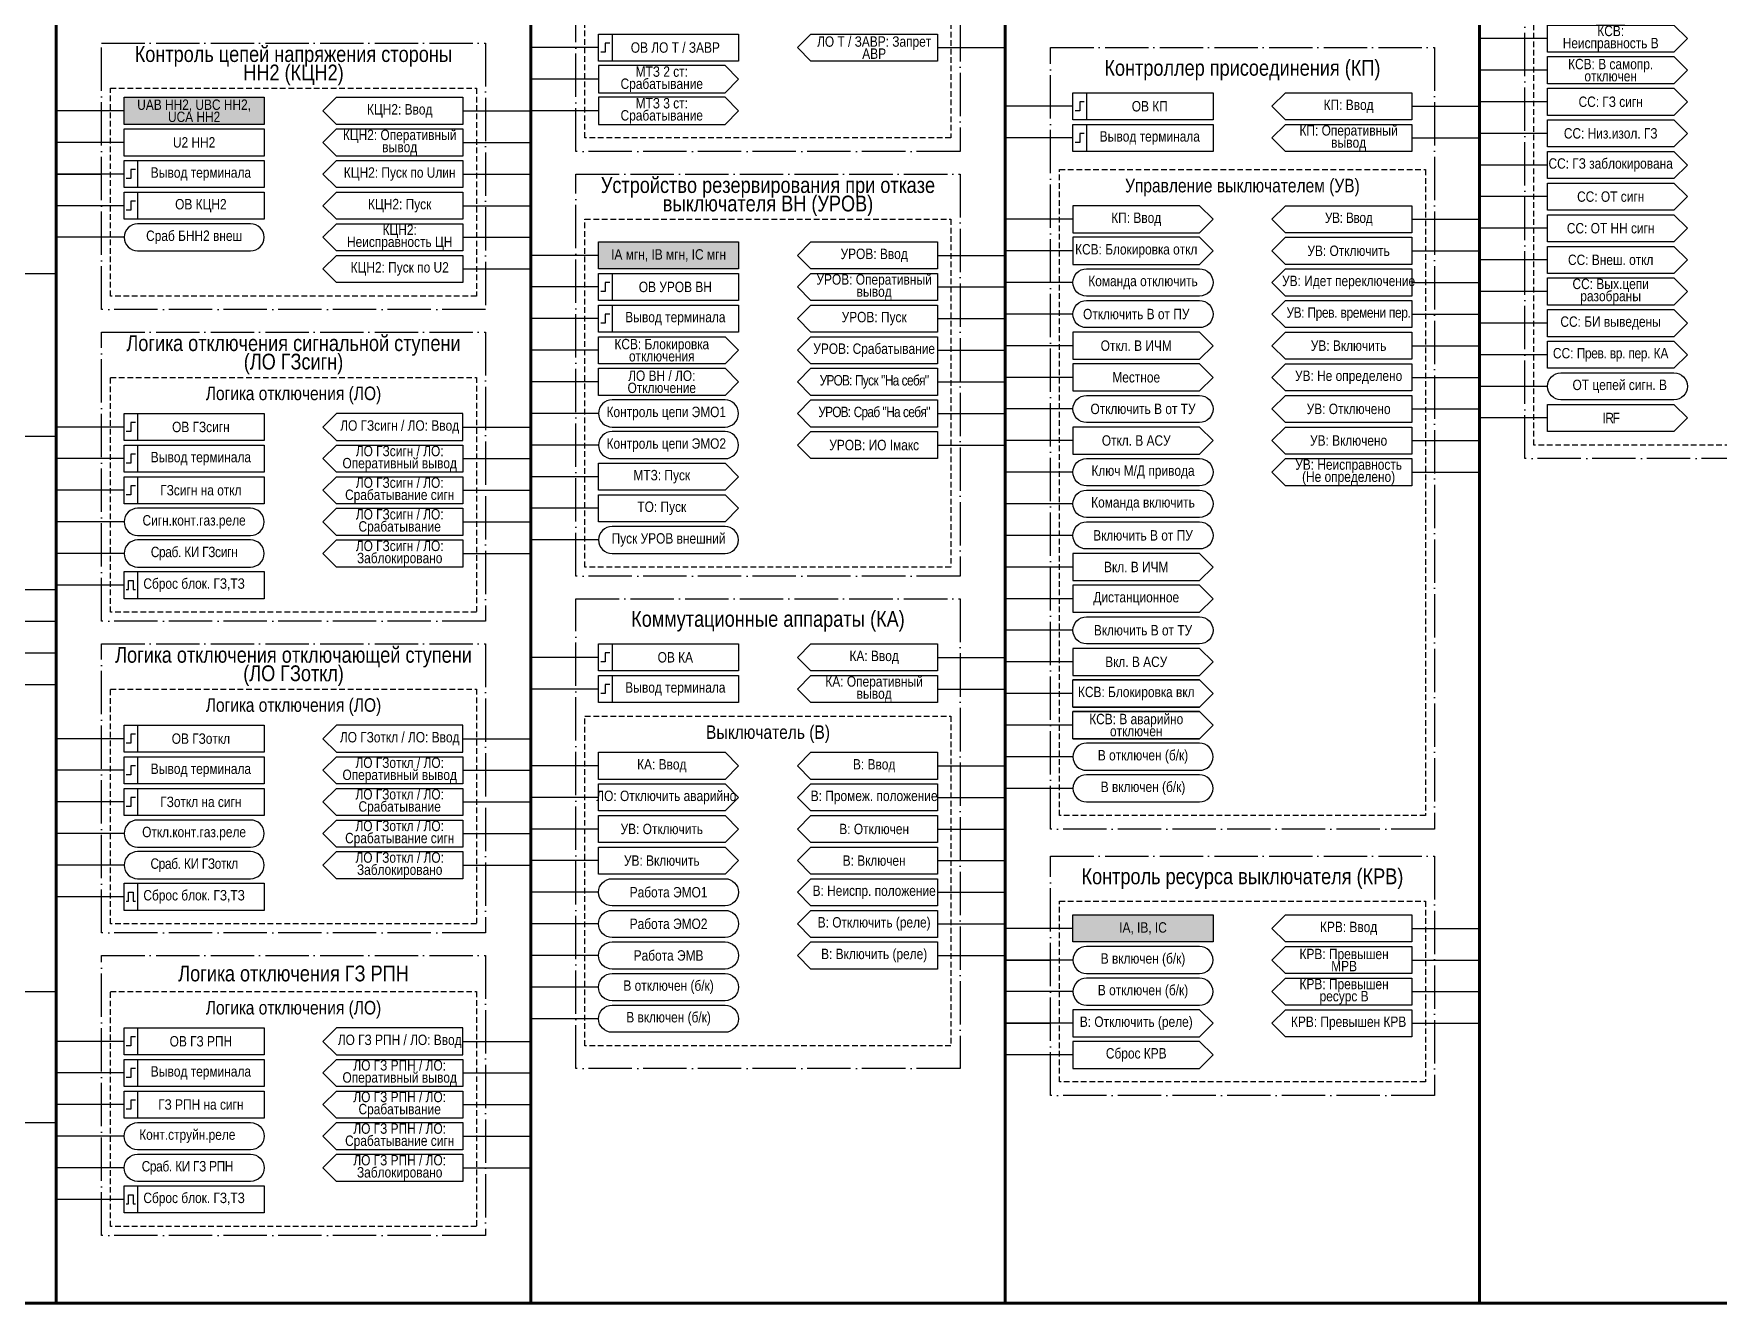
# Model space of a CAD drawing. Header units: millimetres. Extents: x 1657 to 8204, y -558 to 594.
# Drawn here: x 5394 to 5766.8, y -110 to 171.1 of the extents above; entities that cross this region are included whole.
import ezdxf

# ---------------------------------------------------------------- set-up
doc = ezdxf.new("R2010")
doc.units = ezdxf.units.MM
doc.linetypes.add('ACAD_ISO04W100', pattern=[30, 24, -3, 0, -3])
doc.linetypes.add('штриховая2', pattern=[0.375, 0.25, -0.125])
doc.layers.add('TEXT', color=7, linetype='Continuous', lineweight=25)
doc.layers.add('Основная', color=7, linetype='Continuous')
doc.styles.add('2.5_Gost_RD', font='ARIALN.TTF', dxfattribs={"height": 2.5})
doc.styles.add('3.5_Gost_RD', font='ARIALN.TTF', dxfattribs={"height": 3.5})

msp = doc.modelspace()

# ---------------------------------------------------------------- hatches: boundary and pattern name
at = {"ltscale": 100, "true_color": 0xf7941d}
h = msp.add_hatch(color=30, dxfattribs=at)
h.dxf.hatch_style = 1
h.paths.add_polyline_path([(5414, 157), (5445, 157), (5445, 151), (5414, 151)])
h = msp.add_hatch(color=30, dxfattribs=at)
h.dxf.hatch_style = 1
h.paths.add_polyline_path([(5519, 125), (5550, 125), (5550, 119), (5519, 119)])
h = msp.add_hatch(color=30, dxfattribs=at)
h.dxf.hatch_style = 1
h.paths.add_polyline_path([(5624, -24), (5655, -24), (5655, -30), (5624, -30)])

# ---------------------------------------------------------------- linework, layer by layer
at = {"lineweight": 100, "ltscale": 100}
for p, q in [((5399, 534), (5399, -110)), ((5504, 534), (5504, -110)), ((5609, 534), (5609, -110)), ((5714, 534), (5714, -110)), ((5294, -110), (5819, -110))]:
    msp.add_line(p, q, dxfattribs=at)
at = {"ltscale": 100}
for p, q in [((5519, 168), (5504, 168)), ((5566, 171), (5563, 168)), ((5563, 168), (5566, 165)), ((5594, 168), (5609, 168)), ((5729, 170), (5714, 170)), ((5519, 161), (5504, 161)), ((5729, 163), (5714, 163)), ((5414, 154), (5399, 154)), ((5489, 154), (5504, 154)), ((5519, 154), (5504, 154)), ((5624, 155), (5609, 155)), ((5699, 155), (5714, 155)), ((5729, 156), (5714, 156)), ((5414, 147), (5399, 147)), ((5489, 147), (5504, 147)), ((5624, 148), (5609, 148)), ((5699, 148), (5714, 148)), ((5729, 149), (5714, 149)), ((5729, 142), (5714, 142)), ((5414, 140), (5399, 140)), ((5399, 140), (5409, 140)), ((5489, 140), (5504, 140)), ((5729, 135), (5714, 135)), ((5414, 133), (5399, 133)), ((5489, 133), (5504, 133)), ((5624, 130), (5609, 130)), ((5699, 130), (5714, 130)), ((5729, 128), (5714, 128)), ((5414, 126), (5399, 126)), ((5489, 126), (5504, 126)), ((5519, 122), (5504, 122)), ((5594, 122), (5609, 122)), ((5624, 123), (5609, 123)), ((5699, 123), (5714, 123)), ((5729, 121), (5714, 121)), ((5384, 118), (5399, 118)), ((5489, 119), (5504, 119)), ((5624, 116), (5609, 116)), ((5699, 116), (5714, 116)), ((5519, 115), (5504, 115)), ((5594, 115), (5609, 115)), ((5729, 114), (5714, 114)), ((5624, 109), (5609, 109)), ((5699, 109), (5714, 109)), ((5519, 108), (5504, 108)), ((5594, 108), (5609, 108)), ((5729, 107), (5714, 107)), ((5519, 101), (5504, 101)), ((5594, 101), (5609, 101)), ((5624, 102), (5609, 102)), ((5699, 102), (5714, 102)), ((5729, 100), (5714, 100)), ((5519, 94), (5504, 94)), ((5594, 94), (5609, 94)), ((5624, 95), (5609, 95)), ((5699, 95), (5714, 95)), ((5729, 93), (5714, 93)), ((5519, 87), (5504, 87)), ((5594, 87), (5609, 87)), ((5624, 88), (5609, 88)), ((5699, 88), (5714, 88)), ((5729, 86), (5714, 86)), ((5414, 84), (5399, 84)), ((5489, 84), (5504, 84)), ((5384, 82), (5399, 82)), ((5519, 80), (5504, 80)), ((5594, 80), (5609, 80)), ((5624, 81), (5609, 81)), ((5699, 81), (5714, 81)), ((5414, 77), (5399, 77)), ((5489, 77), (5504, 77)), ((5519, 73), (5504, 73)), ((5624, 74), (5609, 74)), ((5699, 74), (5714, 74)), ((5414, 70), (5399, 70)), ((5489, 70), (5504, 70)), ((5519, 66), (5504, 66)), ((5624, 67), (5609, 67)), ((5414, 63), (5399, 63)), ((5489, 63), (5504, 63)), ((5624, 60), (5609, 60)), ((5414, 56), (5399, 56)), ((5489, 56), (5504, 56)), ((5519, 59), (5504, 59)), ((5624, 53), (5609, 53)), ((5414, 49), (5399, 49)), ((5384, 48), (5399, 48)), ((5624, 46), (5609, 46)), ((5384, 41), (5399, 41)), ((5624, 39), (5609, 39)), ((5384, 34), (5399, 34)), ((5519, 33), (5504, 33)), ((5594, 33), (5609, 33)), ((5624, 32), (5609, 32)), ((5384, 27), (5399, 27)), ((5519, 26), (5504, 26)), ((5594, 26), (5609, 26)), ((5624, 25), (5609, 25)), ((5414, 15), (5399, 15)), ((5489, 15), (5504, 15)), ((5624, 18), (5609, 18)), ((5414, 8), (5399, 8)), ((5489, 8), (5504, 8)), ((5519, 9), (5504, 9)), ((5594, 9), (5609, 9)), ((5624, 11), (5609, 11)), ((5624, 4), (5609, 4)), ((5414, 1), (5399, 1)), ((5489, 1), (5504, 1)), ((5519, 2), (5504, 2)), ((5594, 2), (5609, 2)), ((5414, -6), (5399, -6)), ((5489, -6), (5504, -6)), ((5519, -5), (5504, -5)), ((5594, -5), (5609, -5)), ((5414, -13), (5399, -13)), ((5489, -13), (5504, -13)), ((5519, -12), (5504, -12)), ((5594, -12), (5609, -12)), ((5414, -20), (5399, -20)), ((5519, -19), (5504, -19)), ((5594, -19), (5609, -19)), ((5519, -26), (5504, -26)), ((5594, -26), (5609, -26)), ((5624, -27), (5609, -27)), ((5699, -27), (5714, -27)), ((5519, -33), (5504, -33)), ((5594, -33), (5609, -33)), ((5624, -34), (5609, -34)), ((5609, -34), (5619, -34)), ((5699, -34), (5714, -34)), ((5384, -41), (5399, -41)), ((5519, -40), (5504, -40)), ((5624, -41), (5609, -41)), ((5671, -38), (5668, -41)), ((5668, -41), (5671, -44)), ((5671, -38), (5699, -38)), ((5699, -41), (5714, -41)), ((5519, -47), (5504, -47)), ((5624, -48), (5609, -48)), ((5609, -48), (5619, -48)), ((5671, -45), (5668, -48)), ((5668, -48), (5671, -51)), ((5671, -45), (5699, -45)), ((5699, -48), (5714, -48)), ((5414, -52), (5399, -52)), ((5489, -52), (5504, -52)), ((5624, -55), (5609, -55)), ((5414, -59), (5399, -59)), ((5489, -59), (5504, -59)), ((5414, -66), (5399, -66)), ((5489, -66), (5504, -66)), ((5384, -70), (5399, -70)), ((5414, -73), (5399, -73)), ((5489, -73), (5504, -73)), ((5414, -80), (5399, -80)), ((5489, -80), (5504, -80)), ((5414, -87), (5399, -87))]:
    msp.add_line(p, q, dxfattribs=at)
at = {"color": 251, "linetype": 'ACAD_ISO04W100', "lineweight": 30, "ltscale": 0.4, "true_color": 0x58595b}
for points in [[(5514, 356), (5599, 356), (5599, 145), (5514, 145)], [(5724, 305), (5809, 305), (5809, 77), (5724, 77)], [(5409, 169), (5494, 169), (5494, 110), (5409, 110)], [(5619, 168), (5704, 168), (5704, -5), (5619, -5)], [(5514, 140), (5599, 140), (5599, 51), (5514, 51)], [(5409, 105), (5494, 105), (5494, 41), (5409, 41)], [(5514, 46), (5599, 46), (5599, -58), (5514, -58)], [(5409, 36), (5494, 36), (5494, -28), (5409, -28)], [(5619, -11), (5704, -11), (5704, -64), (5619, -64)], [(5409, -33), (5494, -33), (5494, -95), (5409, -95)]]:
    msp.add_lwpolyline(points, close=True, dxfattribs=at)
at = {"linetype": 'штриховая2', "ltscale": 5}
for points in [[(5726, 295), (5807, 295), (5807, 80), (5726, 80)], [(5516, 194), (5597, 194), (5597, 148), (5516, 148)], [(5411, 159), (5492, 159), (5492, 113), (5411, 113)], [(5621, 141), (5702, 141), (5702, -2), (5621, -2)], [(5516, 130), (5597, 130), (5597, 53), (5516, 53)], [(5411, 95), (5492, 95), (5492, 43), (5411, 43)], [(5411, 26), (5492, 26), (5492, -26), (5411, -26)], [(5516, 20), (5597, 20), (5597, -53), (5516, -53)], [(5621, -21), (5702, -21), (5702, -61), (5621, -61)], [(5411, -41), (5492, -41), (5492, -93), (5411, -93)]]:
    msp.add_lwpolyline(points, close=True, dxfattribs=at)
at = {"ltscale": 100}
for points in [[(5729, 173), (5757, 173), (5760, 170), (5757, 167), (5729, 167), (5729, 173)], [(5563, 168), (5566, 171), (5594, 171), (5594, 165), (5566, 165), (5563, 168)], [(5729, 166), (5757, 166), (5760, 163), (5757, 160), (5729, 160), (5729, 166)], [(5550, 161), (5547, 164), (5519, 164), (5519, 158), (5547, 158), (5550, 161)], [(5458, 154), (5461, 157), (5489, 157), (5489, 151), (5461, 151), (5458, 154)], [(5550, 154), (5547, 157), (5519, 157), (5519, 151), (5547, 151), (5550, 154)], [(5668, 155), (5671, 158), (5699, 158), (5699, 152), (5671, 152), (5668, 155)], [(5729, 159), (5757, 159), (5760, 156), (5757, 153), (5729, 153), (5729, 159)], [(5458, 147), (5461, 150), (5489, 150), (5489, 144), (5461, 144), (5458, 147)], [(5668, 148), (5671, 151), (5699, 151), (5699, 145), (5671, 145), (5668, 148)], [(5729, 152), (5757, 152), (5760, 149), (5757, 146), (5729, 146), (5729, 152)], [(5729, 145), (5757, 145), (5760, 142), (5757, 139), (5729, 139), (5729, 145)], [(5729, 138), (5757, 138), (5760, 135), (5757, 132), (5729, 132), (5729, 138)], [(5458, 133), (5461, 136), (5489, 136), (5489, 130), (5461, 130), (5458, 133)], [(5668, 130), (5671, 133), (5699, 133), (5699, 127), (5671, 127), (5668, 130)], [(5729, 131), (5757, 131), (5760, 128), (5757, 125), (5729, 125), (5729, 131)], [(5458, 126), (5461, 129), (5489, 129), (5489, 123), (5461, 123), (5458, 126)], [(5699, 120), (5671, 120), (5668, 123), (5671, 126), (5699, 126), (5699, 120), (5671, 120), (5668, 123), (5671, 126), (5699, 126)], [(5729, 124), (5757, 124), (5760, 121), (5757, 118), (5729, 118), (5729, 124)], [(5458, 119), (5461, 122), (5489, 122), (5489, 116), (5461, 116), (5458, 119)], [(5699, 113), (5671, 113), (5668, 116), (5671, 119), (5699, 119), (5699, 113), (5671, 113), (5668, 116), (5671, 119), (5699, 119)], [(5729, 117), (5757, 117), (5760, 114), (5757, 111), (5729, 111), (5729, 117)], [(5699, 106), (5671, 106), (5668, 109), (5671, 112), (5699, 112), (5699, 106), (5671, 106), (5668, 109), (5671, 112), (5699, 112)], [(5729, 110), (5757, 110), (5760, 107), (5757, 104), (5729, 104), (5729, 110)], [(5699, 99), (5671, 99), (5668, 102), (5671, 105), (5699, 105), (5699, 99), (5671, 99), (5668, 102), (5671, 105), (5699, 105)], [(5519, 104), (5547, 104), (5550, 101), (5547, 98), (5519, 98), (5519, 104)], [(5729, 103), (5757, 103), (5760, 100), (5757, 97), (5729, 97), (5729, 103)], [(5519, 97), (5547, 97), (5550, 94), (5547, 91), (5519, 91), (5519, 97)], [(5699, 92), (5671, 92), (5668, 95), (5671, 98), (5699, 98), (5699, 92), (5671, 92), (5668, 95), (5671, 98), (5699, 98)], [(5699, 85), (5671, 85), (5668, 88), (5671, 91), (5699, 91), (5699, 85), (5671, 85), (5668, 88), (5671, 91), (5699, 91)], [(5729, 89), (5757, 89), (5760, 86), (5757, 83), (5729, 83), (5729, 89)], [(5699, 78), (5671, 78), (5668, 81), (5671, 84), (5699, 84), (5699, 78), (5671, 78), (5668, 81), (5671, 84), (5699, 84)], [(5519, 76), (5547, 76), (5550, 73), (5547, 70), (5519, 70), (5519, 76)], [(5699, 71), (5671, 71), (5668, 74), (5671, 77), (5699, 77), (5699, 71), (5671, 71), (5668, 74), (5671, 77), (5699, 77)], [(5458, 70), (5461, 73), (5489, 73), (5489, 67), (5461, 67), (5458, 70)], [(5519, 69), (5547, 69), (5550, 66), (5547, 63), (5519, 63), (5519, 69)], [(5458, 63), (5461, 66), (5489, 66), (5489, 60), (5461, 60), (5458, 63)], [(5458, 56), (5461, 59), (5489, 59), (5489, 53), (5461, 53), (5458, 56)], [(5563, 33), (5566, 36), (5594, 36), (5594, 30), (5566, 30), (5563, 33)], [(5563, 26), (5566, 29), (5594, 29), (5594, 23), (5566, 23), (5563, 26)], [(5624, 22), (5652, 22), (5655, 25), (5652, 28), (5624, 28), (5652, 28), (5655, 25), (5652, 22), (5624, 22), (5624, 28)], [(5624, 15), (5652, 15), (5655, 18), (5652, 21), (5624, 21), (5652, 21), (5655, 18), (5652, 15), (5624, 15), (5624, 21)], [(5563, 9), (5566, 12), (5594, 12), (5594, 6), (5566, 6), (5563, 9)], [(5458, 1), (5461, 4), (5489, 4), (5489, -2), (5461, -2), (5458, 1)], [(5458, -6), (5461, -3), (5489, -3), (5489, -9), (5461, -9), (5458, -6)], [(5458, -13), (5461, -10), (5489, -10), (5489, -16), (5461, -16), (5458, -13)], [(5668, -27), (5671, -24), (5699, -24), (5699, -30), (5671, -30), (5668, -27)], [(5668, -34), (5671, -31), (5699, -31), (5699, -37), (5671, -37), (5668, -34)], [(5668, -41), (5671, -38), (5699, -38), (5699, -44), (5671, -44), (5668, -41)], [(5655, -48), (5652, -45), (5624, -45), (5624, -51), (5652, -51), (5655, -48)], [(5668, -48), (5671, -45), (5699, -45), (5699, -51), (5671, -51), (5668, -48)], [(5655, -55), (5652, -52), (5624, -52), (5624, -58), (5652, -58), (5655, -55)], [(5458, -66), (5461, -63), (5489, -63), (5489, -69), (5461, -69), (5458, -66)], [(5458, -73), (5461, -70), (5489, -70), (5489, -76), (5461, -76), (5458, -73)], [(5458, -80), (5461, -77), (5489, -77), (5489, -83), (5461, -83), (5458, -80)]]:
    msp.add_lwpolyline(points, dxfattribs=at)
for points in [[(5519, 171), (5522, 171), (5522, 165), (5519, 165)], [(5519, 171), (5550, 171), (5550, 165), (5519, 165)], [(5414, 157), (5445, 157), (5445, 151), (5414, 151)], [(5624, 158), (5655, 158), (5655, 152), (5624, 152)], [(5624, 158), (5627, 158), (5627, 152), (5624, 152)], [(5414, 150), (5445, 150), (5445, 144), (5414, 144)], [(5624, 151), (5655, 151), (5655, 145), (5624, 145)], [(5624, 151), (5627, 151), (5627, 145), (5624, 145)], [(5414, 143), (5417, 143), (5417, 137), (5414, 137)], [(5414, 143), (5445, 143), (5445, 137), (5414, 137)], [(5414, 136), (5417, 136), (5417, 130), (5414, 130)], [(5414, 136), (5445, 136), (5445, 130), (5414, 130)], [(5519, 125), (5550, 125), (5550, 119), (5519, 119)], [(5566, 125), (5594, 125), (5594, 119), (5566, 119), (5563, 122)], [(5519, 118), (5522, 118), (5522, 112), (5519, 112)], [(5519, 118), (5550, 118), (5550, 112), (5519, 112)], [(5566, 118), (5594, 118), (5594, 112), (5566, 112), (5563, 115)], [(5519, 111), (5550, 111), (5550, 105), (5519, 105)], [(5519, 111), (5522, 111), (5522, 105), (5519, 105)], [(5566, 111), (5594, 111), (5594, 105), (5566, 105), (5563, 108)], [(5624, 105), (5624, 99), (5652, 99), (5655, 102), (5652, 105)], [(5566, 104), (5594, 104), (5594, 98), (5566, 98), (5563, 101)], [(5566, 97), (5594, 97), (5594, 91), (5566, 91), (5563, 94)], [(5624, 98), (5624, 92), (5652, 92), (5655, 95), (5652, 98)], [(5566, 90), (5594, 90), (5594, 84), (5566, 84), (5563, 87)], [(5414, 87), (5417, 87), (5417, 81), (5414, 81)], [(5414, 87), (5445, 87), (5445, 81), (5414, 81)], [(5461, 87), (5458, 84), (5461, 81), (5489, 81), (5489, 87)], [(5566, 83), (5594, 83), (5594, 77), (5566, 77), (5563, 80)], [(5624, 84), (5624, 78), (5652, 78), (5655, 81), (5652, 84)], [(5414, 80), (5417, 80), (5417, 74), (5414, 74)], [(5414, 80), (5445, 80), (5445, 74), (5414, 74)], [(5461, 80), (5489, 80), (5489, 74), (5461, 74), (5458, 77)], [(5414, 73), (5417, 73), (5417, 67), (5414, 67)], [(5414, 73), (5445, 73), (5445, 67), (5414, 67)], [(5624, 56), (5624, 50), (5652, 50), (5655, 53), (5652, 56)], [(5414, 52), (5445, 52), (5445, 46), (5414, 46)], [(5414, 52), (5417, 52), (5417, 46), (5414, 46)], [(5624, 49), (5624, 43), (5652, 43), (5655, 46), (5652, 49)], [(5519, 36), (5522, 36), (5522, 30), (5519, 30)], [(5519, 36), (5550, 36), (5550, 30), (5519, 30)], [(5624, 35), (5624, 29), (5652, 29), (5655, 32), (5652, 35)], [(5519, 29), (5522, 29), (5522, 23), (5519, 23)], [(5519, 29), (5550, 29), (5550, 23), (5519, 23)], [(5414, 18), (5417, 18), (5417, 12), (5414, 12)], [(5414, 18), (5445, 18), (5445, 12), (5414, 12)], [(5461, 18), (5458, 15), (5461, 12), (5489, 12), (5489, 18)], [(5547, 6), (5519, 6), (5519, 12), (5547, 12), (5550, 9)], [(5414, 11), (5417, 11), (5417, 5), (5414, 5)], [(5414, 11), (5445, 11), (5445, 5), (5414, 5)], [(5461, 11), (5489, 11), (5489, 5), (5461, 5), (5458, 8)], [(5414, 4), (5417, 4), (5417, -2), (5414, -2)], [(5414, 4), (5445, 4), (5445, -2), (5414, -2)], [(5547, -1), (5519, -1), (5519, 5), (5547, 5), (5550, 2)], [(5594, -1), (5566, -1), (5563, 2), (5566, 5), (5594, 5)], [(5547, -8), (5519, -8), (5519, -2), (5547, -2), (5550, -5)], [(5566, -2), (5594, -2), (5594, -8), (5566, -8), (5563, -5)], [(5547, -15), (5519, -15), (5519, -9), (5547, -9), (5550, -12)], [(5566, -9), (5594, -9), (5594, -15), (5566, -15), (5563, -12)], [(5414, -17), (5445, -17), (5445, -23), (5414, -23)], [(5414, -17), (5417, -17), (5417, -23), (5414, -23)], [(5566, -16), (5594, -16), (5594, -22), (5566, -22), (5563, -19)], [(5566, -23), (5594, -23), (5594, -29), (5566, -29), (5563, -26)], [(5624, -24), (5655, -24), (5655, -30), (5624, -30)], [(5566, -30), (5594, -30), (5594, -36), (5566, -36), (5563, -33)], [(5414, -49), (5417, -49), (5417, -55), (5414, -55)], [(5414, -49), (5445, -49), (5445, -55), (5414, -55)], [(5461, -49), (5458, -52), (5461, -55), (5489, -55), (5489, -49)], [(5414, -56), (5417, -56), (5417, -62), (5414, -62)], [(5414, -56), (5445, -56), (5445, -62), (5414, -62)], [(5461, -56), (5489, -56), (5489, -62), (5461, -62), (5458, -59)], [(5414, -63), (5417, -63), (5417, -69), (5414, -69)], [(5414, -63), (5445, -63), (5445, -69), (5414, -69)], [(5414, -84), (5445, -84), (5445, -90), (5414, -90)], [(5414, -84), (5417, -84), (5417, -90), (5414, -90)]]:
    msp.add_lwpolyline(points, close=True, dxfattribs=at)
at = {"lineweight": 30, "ltscale": 100}
for points in [[(5521.5, 169), (5520.5, 169), (5520.5, 167), (5519.5, 167)], [(5626.5, 156), (5625.5, 156), (5625.5, 154), (5624.5, 154)], [(5626.5, 149), (5625.5, 149), (5625.5, 147), (5624.5, 147)], [(5416.5, 141), (5415.5, 141), (5415.5, 139), (5414.5, 139)], [(5416.5, 134), (5415.5, 134), (5415.5, 132), (5414.5, 132)], [(5521.5, 116), (5520.5, 116), (5520.5, 114), (5519.5, 114)], [(5521.5, 109), (5520.5, 109), (5520.5, 107), (5519.5, 107)], [(5416.5, 85), (5415.5, 85), (5415.5, 83), (5414.5, 83)], [(5416.5, 78), (5415.5, 78), (5415.5, 76), (5414.5, 76)], [(5416.5, 71), (5415.5, 71), (5415.5, 69), (5414.5, 69)], [(5414.5, 48), (5415, 48), (5415, 50), (5416, 50), (5416, 48), (5416.5, 48)], [(5521.5, 34), (5520.5, 34), (5520.5, 32), (5519.5, 32)], [(5521.5, 27), (5520.5, 27), (5520.5, 25), (5519.5, 25)], [(5416.5, 16), (5415.5, 16), (5415.5, 14), (5414.5, 14)], [(5416.5, 9), (5415.5, 9), (5415.5, 7), (5414.5, 7)], [(5416.5, 2), (5415.5, 2), (5415.5, 0), (5414.5, 0)], [(5414.5, -21), (5415, -21), (5415, -19), (5416, -19), (5416, -21), (5416.5, -21)], [(5416.5, -51), (5415.5, -51), (5415.5, -53), (5414.5, -53)], [(5416.5, -58), (5415.5, -58), (5415.5, -60), (5414.5, -60)], [(5416.5, -65), (5415.5, -65), (5415.5, -67), (5414.5, -67)], [(5414.5, -88), (5415, -88), (5415, -86), (5416, -86), (5416, -88), (5416.5, -88)]]:
    msp.add_lwpolyline(points, dxfattribs=at)
at = {"ltscale": 100}
for points in [[(5417, 123), (5442, 123, 1), (5442, 129), (5417, 129, 1)], [(5627, 113, -1), (5627, 119), (5652, 119, -1), (5652, 113)], [(5627, 106, -1), (5627, 112), (5652, 112, -1), (5652, 106)], [(5732, 90, -1), (5732, 96), (5757, 96, -1), (5757, 90)], [(5522, 84), (5547, 84, 1), (5547, 90), (5522, 90, 1)], [(5627, 85, -1), (5627, 91), (5652, 91, -1), (5652, 85)], [(5522, 77), (5547, 77, 1), (5547, 83), (5522, 83, 1)], [(5627, 71, -1), (5627, 77), (5652, 77, -1), (5652, 71)], [(5627, 64, -1), (5627, 70), (5652, 70, -1), (5652, 64)], [(5417, 60), (5442, 60, 1), (5442, 66), (5417, 66, 1)], [(5522, 56), (5547, 56, 1), (5547, 62), (5522, 62, 1)], [(5627, 57, -1), (5627, 63), (5652, 63, -1), (5652, 57)], [(5417, 53), (5442, 53, 1), (5442, 59), (5417, 59, 1)], [(5627, 36, -1), (5627, 42), (5652, 42, -1), (5652, 36)], [(5627, 8), (5652, 8, 1), (5652, 14), (5627, 14, 1)], [(5627, 1), (5652, 1, 1), (5652, 7), (5627, 7, 1)], [(5417, -9), (5442, -9, 1), (5442, -3), (5417, -3, 1)], [(5417, -16), (5442, -16, 1), (5442, -10), (5417, -10, 1)], [(5522, -22, -1), (5522, -16), (5547, -16, -1), (5547, -22)], [(5522, -29, -1), (5522, -23), (5547, -23, -1), (5547, -29)], [(5522, -36, -1), (5522, -30), (5547, -30, -1), (5547, -36)], [(5627, -37), (5652, -37, 1), (5652, -31), (5627, -31, 1)], [(5522, -43, -1), (5522, -37), (5547, -37, -1), (5547, -43)], [(5627, -44), (5652, -44, 1), (5652, -38), (5627, -38, 1)], [(5522, -50, -1), (5522, -44), (5547, -44, -1), (5547, -50)], [(5417, -76, -1), (5417, -70), (5442, -70, -1), (5442, -76)], [(5417, -83, -1), (5417, -77), (5442, -77, -1), (5442, -83)]]:
    msp.add_lwpolyline(points, format="xyb", close=True, dxfattribs=at)
at = {"layer": 'TEXT', "ltscale": 100}
for points in [[(5624, 133), (5624, 127), (5652, 127), (5655, 130), (5652, 133)], [(5624, 126), (5624, 120), (5652, 120), (5655, 123), (5652, 126)]]:
    msp.add_lwpolyline(points, close=True, dxfattribs=at)
at = {"layer": 'Основная', "ltscale": 100}
msp.add_lwpolyline([(5489, 143), (5489, 137), (5461, 137), (5458, 140), (5461, 143)], close=True, dxfattribs=at)

# ---------------------------------------------------------------- texts
at = {"color": 30, "ltscale": 100, "true_color": 0xf7941d, "attachment_point": 5, "style": '3.5_Gost_RD'}
for s, insert, char_height, width in [('\\pxsm0.7;Контроль цепей напряжения стороны НН2 (КЦН2)', (5451.5, 164), 3.5, 76.6201), ('\\pxsm0.7;Устройство резервирования при отказе выключателя ВН (УРОВ)', (5556.5, 135), 3.5, 85), ('\\pxsm0.7;Логика отключения сигнальной ступени \\P(ЛО ГЗсигн) ', (5451.5, 100), 3.5, 85), ('\\pxsm0.7;Логика отключения (ЛО)', (5451.5, 91), 3, 81), ('\\pxsm0.7;Коммутационные аппараты (КА)', (5556.5, 41), 3.5, 85), ('\\pxsm0.7;Логика отключения отключающей ступени \\P(ЛО ГЗоткл) ', (5451.5, 31), 3.5, 85), ('\\pxsm0.7;Логика отключения (ЛО)', (5451.5, 22), 3, 81), ('Выключатель (В)', (5556.5, 16), 3, 81), ('\\pxsm0.7;Логика отключения ГЗ РПН ', (5451.5, -37), 3.5, 85), ('\\pxsm0.7;Логика отключения (ЛО)', (5451.5, -45), 3, 81)]:
    msp.add_mtext(s, dxfattribs=dict(at, insert=insert, char_height=char_height, width=width))
at = {"color": 30, "ltscale": 100, "attachment_point": 5, "style": '3.5_Gost_RD'}
for s, insert, char_height, width in [('\\pxsm0.7;Контроллер присоединения (КП)', (5661.5, 163), 3.5, 85), ('\\pxsm0.7;Управление выключателем (УВ)', (5661.5, 137), 3, 81)]:
    msp.add_mtext(s, dxfattribs=dict(at, insert=insert, char_height=char_height, width=width))
at = {"ltscale": 100, "attachment_point": 5}
for s, insert, char_height, width, style in [('\\pxsm0.7;МТЗ 2 ст: Срабатывание ', (5533, 161), 2.3, 28, '2.5_Gost_RD'), ('\\pxsm0.7;МТЗ 3 ст: Срабатывание ', (5533, 154), 2.3, 28, '2.5_Gost_RD'), ('\\pxsm0.7;СС: ГЗ сигн', (5743, 156), 2.3, 28, '2.5_Gost_RD'), ('\\pxsm0.7;КП: Ввод', (5685, 155), 2.3, 28, '2.5_Gost_RD'), ('\\pxsm0.7;КП: Оперативный вывод', (5685, 148), 2.3, 28, '2.5_Gost_RD'), ('\\pxsm0.7;СС: Низ.изол. ГЗ', (5743, 149), 2.3, 28, '2.5_Gost_RD'), ('\\pxsm0.7;КЦН2: Пуск', (5475, 133), 2.3, 28, '2.5_Gost_RD'), ('\\pxsm0.7;СС: ОТ сигн', (5743, 135), 2.3, 28, '2.5_Gost_RD'), ('\\pxsm0.7;{\\T0.95;УВ: Ввод}', (5685, 130), 2.3, 28, '2.5_Gost_RD'), ('\\pxsm0.7;Сраб БНН2 внеш', (5429.5, 126), 2.3, 28.0371, '2.5_Gost_RD'), ('\\pxsm0.7;КЦН2: \\PНеисправность ЦН', (5475, 126), 2.3, 28, '2.5_Gost_RD'), ('\\pxsm0.7;СС: ОТ НН сигн', (5743, 128), 2.3, 28, '2.5_Gost_RD'), ('УРОВ: Ввод', (5580, 122), 2.3, 28, '2.5_Gost_RD'), ('\\pxsm0.7;УВ: Отключить', (5685, 123), 2.3, 28, '2.5_Gost_RD'), ('\\pxsm0.7;КЦН2: Пуск по U2', (5475, 119), 2.3, 28, '2.5_Gost_RD'), ('\\pxsm0.7;СС: Внеш. откл', (5743, 121), 2.3, 28, '2.5_Gost_RD'), ('\\pxsm0.7;УРОВ: Оперативный вывод', (5580, 115), 2.3, 28, '2.5_Gost_RD'), ('Команда отключить', (5639.5, 116), 2.3, 31, '2.5_Gost_RD'), ('\\pxsm0.7;УВ: Идет переключение', (5685, 116), 2.3, 28, '2.5_Gost_RD'), ('\\pxsm0.7;СС: Вых.цепи разобраны', (5743, 114), 2.3, 28, '2.5_Gost_RD'), ('\\pxsm0.7;УРОВ: Пуск', (5580, 108), 2.3, 28, '2.5_Gost_RD'), ('Отключить В от ПУ', (5638, 109), 2.3, 28, '2.5_Gost_RD'), ('\\pxsm0.7;{\\T0.95;УВ: Прев. времени пер.}', (5685, 109), 2.3, 28, '2.5_Gost_RD'), ('\\pxsm0.7;СС: БИ выведены', (5743, 107), 2.3, 28, '2.5_Gost_RD'), ('\\pxsm0.7;УРОВ: Срабатывание', (5580, 101), 2.3, 28, '2.5_Gost_RD'), ('\\pxsm0.7;Откл. В ИЧМ', (5638, 102), 2.3, 28, '2.5_Gost_RD'), ('\\pxsm0.7;УВ: Включить', (5685, 102), 2.3, 28, '2.5_Gost_RD'), ('\\pxsm0.7;Местное', (5638, 95), 2.3, 28, '2.5_Gost_RD'), ('\\pxsm0.7;УВ: Не определено', (5685, 95), 2.3, 28, '2.5_Gost_RD'), ('\\pxsm0.7;ОТ цепей сигн. В', (5745, 93), 2.3, 31, '2.5_Gost_RD'), ('\\pxsm0.7;{\\T0.9;УРОВ: Сраб "На себя"}', (5580, 87), 2.3, 28, '2.5_Gost_RD'), ('Отключить В от ТУ', (5639.5, 88), 2.3, 31, '2.5_Gost_RD'), ('\\pxsm0.7;УВ: Отключено', (5685, 88), 2.3, 28, '2.5_Gost_RD'), ('\\pxsm0.7;Откл. В АСУ', (5638, 81), 2.3, 28, '2.5_Gost_RD'), ('\\pxsm0.7;УВ: Включено', (5685, 81), 2.3, 28, '2.5_Gost_RD'), ('Ключ М/Д привода', (5639.5, 74), 2.3, 31, '2.5_Gost_RD'), ('\\pxsm0.7;УВ: Неисправность (Не определено)', (5685, 74), 2.3, 28, '2.5_Gost_RD'), ('Команда включить', (5639.5, 67), 2.3, 31, '2.5_Gost_RD'), ('Включить В от ПУ', (5639.5, 60), 2.3, 31, '2.5_Gost_RD'), ('\\pxsm0.7;Вкл. В ИЧМ', (5638, 53), 2.3, 28, '2.5_Gost_RD'), ('\\pxsm0.7;Дистанционное', (5638, 46), 2.3, 28, '2.5_Gost_RD'), ('Включить В от ТУ', (5639.5, 39), 2.3, 31, '2.5_Gost_RD'), ('\\pxsm0.7;КА: Ввод', (5580, 33), 2.3, 28, '2.5_Gost_RD'), ('\\pxsm0.7;Вкл. В АСУ', (5638, 32), 2.3, 28, '2.5_Gost_RD'), ('\\pxsm0.7;КА: Оперативный вывод', (5580, 26), 2.3, 28, '2.5_Gost_RD'), ('\\pxsm0.7;В: Ввод', (5580, 9), 2.3, 28, '2.5_Gost_RD'), ('\\pxsm0.7;В: Промеж. положение', (5580, 2), 2.3, 28, '2.5_Gost_RD'), ('\\pxsm0.7;УВ: Отключить', (5533, -5), 2.3, 28, '2.5_Gost_RD'), ('\\pxsm0.7;В: Отключен', (5580, -5), 2.3, 28, '2.5_Gost_RD'), ('\\pxsm0.7;УВ: Включить', (5533, -12), 2.3, 28, '2.5_Gost_RD'), ('\\pxsm0.7;В: Включен', (5580, -12), 2.3, 28, '2.5_Gost_RD'), ('\\pxsm0.7;{\\C30;\\c1938423;Контроль ресурса выключателя (КРВ)}', (5661.5, -16), 3.5, 85, '3.5_Gost_RD'), ('\\pxsm0.7;Работа ЭМО1', (5534.5, -19), 2.3, 31, '2.5_Gost_RD'), ('\\pxsm0.7;В: Неиспр. положение', (5580, -19), 2.3, 28, '2.5_Gost_RD'), ('\\pxsm0.7;Работа ЭМО2', (5534.5, -26), 2.3, 31, '2.5_Gost_RD'), ('\\pxsm0.7;В: Отключить (реле)', (5580, -26), 2.3, 28, '2.5_Gost_RD'), ('\\pxsm0.7;КРВ: Ввод', (5685, -27), 2.3, 28, '2.5_Gost_RD'), ('\\pxsm0.7;Работа ЭМВ', (5534.5, -33), 2.3, 31, '2.5_Gost_RD'), ('\\pxsm0.7;В: Включить (реле)', (5580, -33), 2.3, 28, '2.5_Gost_RD'), ('\\pxsm0.7;В отключен (б/к)', (5534.5, -40), 2.3, 31, '2.5_Gost_RD'), ('\\pxsm0.7;КРВ: Превышен ресурс В', (5684, -41), 2.3, 25.9637, '2.5_Gost_RD'), ('\\pxsm0.7;В включен (б/к)', (5534.5, -47), 2.3, 31, '2.5_Gost_RD'), ('\\pxsm0.7;КРВ: Превышен КРВ', (5685, -48), 2.3, 24.6062, '2.5_Gost_RD'), ('\\pxsm0.7;ЛО ГЗ РПН / ЛО: Ввод', (5475, -52), 2.3, 28, '2.5_Gost_RD'), ('\\pxsm0.7;ЛО ГЗ РПН / ЛО: Оперативный вывод', (5475, -59), 2.3, 30.44, '2.5_Gost_RD'), ('\\pxsm0.7;ЛО ГЗ РПН / ЛО: Срабатывание', (5475, -66), 2.3, 28, '2.5_Gost_RD'), ('\\pxsm0.7;ЛО ГЗ РПН / ЛО: Срабатывание сигн', (5475, -73), 2.3, 28, '2.5_Gost_RD'), ('\\A1;\\pxsm0.7;Конт.струйн.реле', (5428, -73), 2.3, 31, '2.5_Gost_RD'), ('\\pxsm0.7;ЛО ГЗ РПН / ЛО: Заблокировано', (5475, -80), 2.3, 28, '2.5_Gost_RD'), ('\\A1;\\pxsm0.7;{\\T0.95;Сраб. КИ ГЗ РПН}', (5428, -80), 2.3, 31, '2.5_Gost_RD')]:
    msp.add_mtext(s, dxfattribs=dict(at, insert=insert, char_height=char_height, width=width, style=style))
at = {"color": 0, "ltscale": 100, "char_height": 2.3, "attachment_point": 5, "style": '2.5_Gost_RD'}
for s, insert, width in [('\\pxsm0.7;{\\C256;UAB НН2, UBC НН2, UCA НН2}', (5429.5, 154), 30.5106), ('\\pxsm0.7;{\\C256;ОВ КП}', (5641, 155), 28), ('\\pxsm0.7;{\\C256;Вывод терминала}', (5641, 148), 28), ('{\\C256;U2 НН2}', (5429.5, 147), 23.725), ('\\pxsm0.7;{\\C256;Вывод терминала}', (5431, 140), 28), ('\\pxsm0.7;{\\C256;ОВ КА}', (5536, 33), 28), ('\\pxsm0.7;{\\C256;Вывод терминала}', (5536, 26), 28), ('\\pxsm0.7;{\\C256;КА: Ввод}', (5533, 9), 28)]:
    msp.add_mtext(s, dxfattribs=dict(at, insert=insert, width=width))
at = {"color": 3, "ltscale": 100, "char_height": 2.3, "attachment_point": 5, "style": '2.5_Gost_RD'}
for s, insert, width in [('\\pxsm0.7;{\\T0.9;\\C256;УРОВ: Пуск "На себя"}', (5580, 94), 28), ('\\pxsm0.7;{\\C256;КРВ: Превышен МРВ}', (5684, -34), 24.3799)]:
    msp.add_mtext(s, dxfattribs=dict(at, insert=insert, width=width))
at = {"layer": 'TEXT', "color": 0, "ltscale": 100, "char_height": 2.3, "attachment_point": 5, "style": '2.5_Gost_RD'}
for s, insert, width in [('\\pxsm0.7;{\\C256;КСВ: \\PНеисправность В}', (5743, 170), 28), ('\\pxsm0.7;{\\C256;КСВ: В самопр. отключен}', (5743, 163), 28), ('\\pxsm0.7;{\\C256;СС: ГЗ заблокирована}', (5743, 142), 28), ('\\pxsm0.7;{\\C256;ОВ КЦН2}', (5431, 133), 28), ('{\\C256;IA мгн, IB мгн, IC мгн}', (5534.5, 122), 31), ('\\pxsm0.7;{\\C256;СС: \\T0.95;Прев. вр. пер.\\T1; КА}', (5743, 100), 28), ('{\\T0.85;\\C256;IRF}', (5743, 86), 28), ('\\pxsm0.7;{\\C256;ОВ ГЗсигн}', (5431, 84), 28), ('\\pxsm0.7;{\\C256;Вывод терминала}', (5431, 77), 28), ('\\pxsm0.7;{\\C256;ГЗсигн на откл}', (5431, 70), 28), ('\\pxsm0.7;{\\C256;Сброс блок. ГЗ,ТЗ}', (5429.5, 49), 31), ('\\pxsm0.7;{\\C256;КСВ: В аварийно отключен}', (5638, 18), 28), ('\\pxsm0.7;{\\C256;ОВ ГЗоткл}', (5431, 15), 28), ('\\pxsm0.7;{\\C256;Вывод терминала}', (5431, 8), 28), ('\\pxsm0.7;{\\C256;ГЗоткл на сигн}', (5431, 1), 28), ('\\pxsm0.7;{\\C256;Сброс блок. ГЗ,ТЗ}', (5429.5, -20), 31), ('{\\C256;IA, IB, IC}', (5639.5, -27), 31), ('\\pxsm0.7;{\\C256;ОВ ГЗ РПН}', (5431, -52), 28), ('\\pxsm0.7;{\\C256;Сброс КРВ}', (5638, -55), 28), ('\\pxsm0.7;{\\C256;Вывод терминала}', (5431, -59), 28), ('\\pxsm0.7;{\\C256;ГЗ РПН на сигн}', (5431, -66), 28), ('\\pxsm0.7;{\\C256;Сброс блок. ГЗ,ТЗ}', (5429.5, -87), 31)]:
    msp.add_mtext(s, dxfattribs=dict(at, insert=insert, width=width))
at = {"layer": 'TEXT', "ltscale": 100, "char_height": 2.3, "attachment_point": 5, "style": '2.5_Gost_RD'}
for s, insert, width in [('\\pxsm0.7;ЛО Т / ЗАВР: Запрет АВР', (5580, 168), 28), ('КЦН2: Ввод', (5475, 154), 28), ('\\pxsm0.7;КЦН2: Оперативный вывод', (5475, 147), 28), ('\\pxsm0.7;КЦН2: Пуск по Uлин', (5475, 140), 28), ('КП: Ввод', (5638, 130), 28), ('\\pxsm0.7;КСВ: Блокировка откл', (5638, 123), 28), ('\\pxsm0.7;ОВ УРОВ ВН', (5536, 115), 28), ('\\pxsm0.7;{\\C256;Вывод терминала}', (5536, 108), 28), ('\\pxsm0.7;{\\C256;КСВ: Блокировка отключения}', (5533, 101), 28), ('\\pxsm0.7;ЛО ВН / ЛО: Отключение', (5533, 94), 28), ('\\pxsm0.7;Контроль цепи ЭМО1', (5534, 87), 28), ('\\pxsm0.7;ЛО ГЗсигн / ЛО: Ввод', (5475, 84), 28), ('\\pxsm0.7;ЛО ГЗсигн / ЛО:\\PОперативный вывод', (5475, 77), 30.44), ('\\pxsm0.7;Контроль цепи ЭМО2', (5534, 80), 28), ('УРОВ: ИО Iмакс', (5580, 80), 28), ('\\pxsm0.7;ЛО ГЗсигн / ЛО: Срабатывание сигн', (5475, 70), 28), ('\\pxsm0.7;{\\C256;МТЗ: Пуск}', (5533, 73), 28), ('\\pxsm0.7;ТО: Пуск', (5533, 66), 28), ('\\A1;\\pxsm0.7;Сигн.конт.газ.реле', (5429.5, 63), 31), ('\\pxsm0.7;ЛО ГЗсигн / ЛО: Срабатывание', (5475, 63), 28), ('\\pxsm0.7;{\\C256;Пуск УРОВ внешний}', (5534.5, 59), 31), ('\\A1;\\pxsm0.7;{\\T0.95;Сраб. КИ ГЗсигн}', (5429.5, 56), 31), ('\\pxsm0.7;ЛО ГЗсигн / ЛО:\\PЗаблокировано', (5475, 56), 28), ('\\pxsm0.7;{\\C256;КСВ: Блокировка вкл}', (5638, 25), 28), ('\\pxsm0.7;ЛО ГЗоткл / ЛО: Ввод', (5475, 15), 28), ('В отключен (б/к)', (5639.5, 11), 31), ('\\pxsm0.7;ЛО ГЗоткл / ЛО:\\PОперативный вывод', (5475, 8), 30.44), ('\\pxsm0.7;ЛО ГЗоткл / ЛО: Срабатывание', (5475, 1), 28), ('В включен (б/к)', (5639.5, 4), 31), ('\\pxsm0.7;ЛО: Отключить аварийно', (5534, 2), 29.7284), ('\\pxsm0.7;ЛО ГЗоткл / ЛО: Срабатывание сигн', (5475, -6), 28), ('\\A1;\\pxsm0.7;Откл.конт.газ.реле', (5429.5, -6), 31), ('\\pxsm0.7;ЛО ГЗоткл / ЛО:\\PЗаблокировано', (5475, -13), 28), ('\\A1;\\pxsm0.7;{\\T0.95;Сраб. КИ ГЗоткл}', (5429.5, -13), 31), ('В включен (б/к)', (5639.5, -34), 31), ('В отключен (б/к)', (5639.5, -41), 31), ('\\pxsm0.7;В: Отключить (реле)', (5638, -48), 28)]:
    msp.add_mtext(s, dxfattribs=dict(at, insert=insert, width=width))
at = {"layer": 'Основная', "color": 0, "ltscale": 100, "insert": (5536, 168), "char_height": 2.3, "width": 28, "attachment_point": 5, "style": '2.5_Gost_RD'}
msp.add_mtext('\\pxsm0.7;{\\C256;ОВ ЛО Т / ЗАВР}', dxfattribs=at)

doc.saveas('drawing.dxf')
